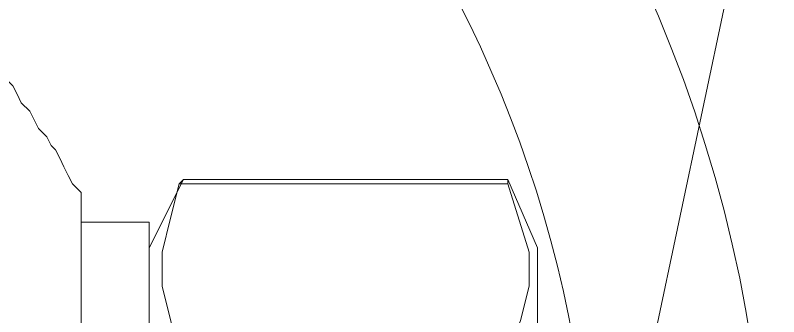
# Model space of a CAD drawing. Header units: millimetres. Extents: x 89051 to 218395, y -330386 to -125649.
# Drawn here: x 92722.15 to 92743.8, y -127014.19 to -127005.65 of the extents above; entities that cross this region are included whole.
import ezdxf

# ---------------------------------------------------------------- set-up
doc = ezdxf.new("R2010")
doc.units = ezdxf.units.MM
doc.header["$LTSCALE"] = 13
doc.linetypes.add('1 实线', pattern=[0])
doc.linetypes.add('CENTER', pattern=[50.8, 31.75, -6.35, 6.35, -6.35])
doc.layers.get('0').update_dxf_attribs({"color": 1, "linetype": 'CENTER'})
doc.layers.add('C00-00-00', color=7, linetype='Continuous')
doc.layers.add('铁心', color=3, linetype='Continuous', lineweight=0)

msp = doc.modelspace()

# ---------------------------------------------------------------- linework, layer by layer
at = {"color": 7, "linetype": '1 实线', "lineweight": 0}
for radius in [45.983, 39.569]:
    msp.add_circle((92703.931, -127021.077), radius, dxfattribs=at)
msp.add_arc((92703.931, -127021.077), 34.608, 204.1584, 156.2711, dxfattribs=at)
at = {"layer": 'C00-00-00', "lineweight": 15}
for points in [[(92724.018, -127010.671), (92723.776, -127010.429), (92723.655, -127010.187), (92723.534, -127009.945), (92723.413, -127009.703), (92723.292, -127009.461), (92723.171, -127009.34), (92723.05, -127009.098), (92722.808, -127008.856), (92722.687, -127008.614), (92722.566, -127008.372), (92722.324, -127008.129), (92722.203, -127007.887), (92722.082, -127007.645), (92721.84, -127007.403), (92721.719, -127007.282), (92721.598, -127007.04), (92721.356, -127006.798), (92721.235, -127006.556), (92720.993, -127006.314), (92720.872, -127006.193), (92720.63, -127005.951), (92720.509, -127005.709), (92720.267, -127005.588)], [(92726.922, -127010.308), (92725.954, -127012.244)], [(92726.801, -127015.269), (92726.317, -127013.333), (92726.317, -127012.365), (92726.559, -127011.397), (92726.801, -127010.429)], [(92726.801, -127010.429), (92726.922, -127010.308)], [(92726.801, -127010.429), (92728.616, -127010.429)], [(92726.801, -127010.429), (92736.119, -127010.429)], [(92736.119, -127010.308), (92726.922, -127010.308)], [(92729.463, -127010.429), (92731.278, -127010.429)], [(92732.247, -127010.429), (92734.062, -127010.429)], [(92734.304, -127010.429), (92734.909, -127010.429)], [(92734.909, -127010.429), (92736.119, -127010.429)], [(92736.966, -127012.244), (92736.119, -127010.308)], [(92736.119, -127010.308), (92736.119, -127010.429)], [(92736.119, -127010.429), (92736.724, -127012.365), (92736.724, -127013.333), (92736.482, -127014.301), (92736.119, -127015.269)], [(92724.018, -127025.918), (92724.018, -127010.671)], [(92725.954, -127011.518), (92724.018, -127011.518)], [(92725.954, -127011.518), (92725.954, -127011.881), (92725.954, -127012.365), (92725.954, -127012.97), (92725.954, -127013.817), (92725.954, -127014.785), (92725.954, -127015.874), (92725.954, -127017.084), (92725.954, -127018.415), (92725.954, -127019.746), (92725.954, -127021.077), (92725.954, -127022.529), (92725.954, -127023.86), (92725.954, -127025.192), (92725.954, -127026.402), (92725.954, -127027.491), (92725.954, -127028.459), (92725.954, -127029.185), (92725.954, -127029.911), (92725.954, -127030.395), (92725.954, -127030.637)], [(92736.966, -127029.911), (92736.966, -127029.79), (92736.966, -127029.548), (92736.966, -127029.064), (92736.966, -127028.338), (92736.966, -127027.612), (92736.966, -127026.644), (92736.966, -127025.555), (92736.966, -127024.345), (92736.966, -127023.013), (92736.966, -127021.682), (92736.966, -127020.472), (92736.966, -127019.141), (92736.966, -127017.81), (92736.966, -127016.6), (92736.966, -127015.511), (92736.966, -127014.543), (92736.966, -127013.817), (92736.966, -127013.091), (92736.966, -127012.607), (92736.966, -127012.365), (92736.966, -127012.244)]]:
    msp.add_lwpolyline(points, dxfattribs=at)
at = {"layer": '铁心'}
msp.add_lwpolyline([(92718.487, -127117.603), (92899.097, -126265.3), (92899.097, -126265.3)], dxfattribs=at)

doc.saveas('drawing.dxf')
